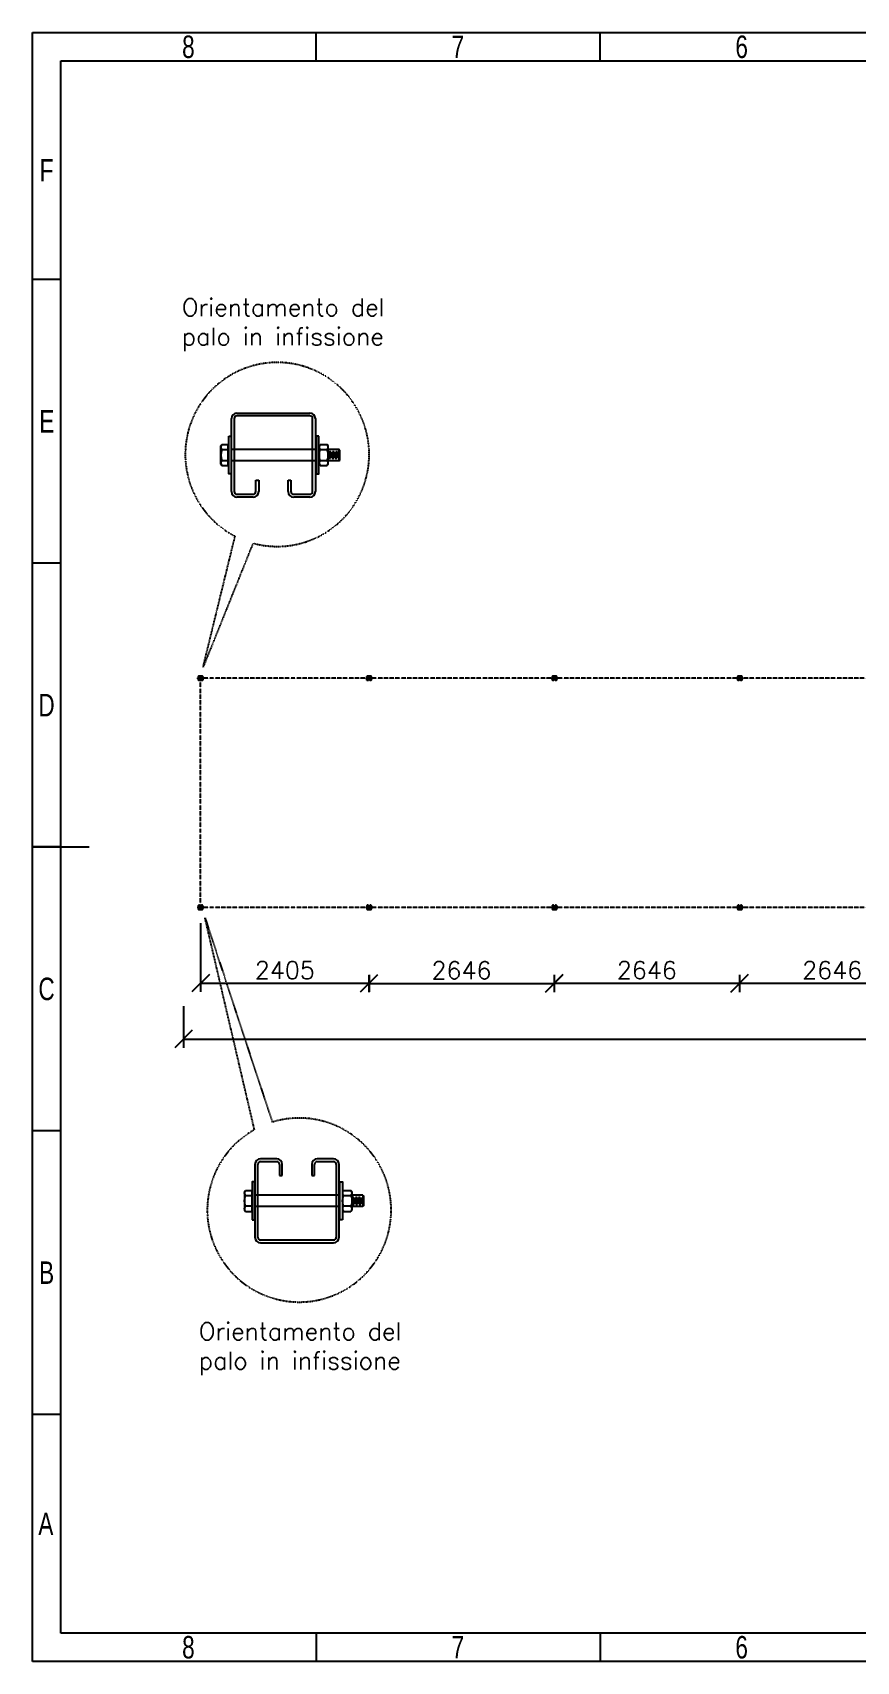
# Model space of a CAD drawing. Header units: millimetres. Extents: x -116399 to 112199, y -90759 to -31335.
# Drawn here: x -41198 to -29438, y -90759 to -67512 of the extents above; entities that cross this region are included whole.
import ezdxf

# ---------------------------------------------------------------- set-up
doc = ezdxf.new("R2010")
doc.units = ezdxf.units.MM
doc.linetypes.add('ACAD_ISO03W100', pattern=[30, 12, -18])
doc.styles.add('Annotative', font='simplex.shx', dxfattribs={"height": 2.5})
doc.styles.add('SLDTEXTSTYLE0', font='TXT', dxfattribs={"width": 0.75})
doc.dimstyles.new('Annotative', dxfattribs={"dimscale": 0, "dimtxt": 2.5, "dimasz": 2.5, "dimexe": 1.25, "dimexo": 2, "dimtad": 1, "dimtxsty": 'Annotative', "dimblk": 'OBLIQUE', "dimcen": 2.5, "dimazin": 3, "dimtfac": 1, "dimtmove": 0, "dimatfit": 3, "dimfxl": 1})

# ---------------------------------------------------------------- blocks, each defined once
blk = doc.blocks.new('A$C0d3c614e')
at = {"color": 1}
for p, q in [((-10.7, 6.6), (-10, 7.5)), ((-10.7, -6.6), (-10.7, 6.6)), ((-10, 7.5), (-5.5, 7.5)), ((-5.5, 3.8), (-10, 3.8)), ((-5.5, -7.5), (-5.5, 7.5)), ((-5.5, 6), (-5.2, 6)), ((-5.2, -6), (-5.2, 6)), ((57.3, 4), (-3.3, 4)), ((59.3, 6.6), (60, 7.5)), ((59.3, -6.6), (59.3, 6.6)), ((60, 7.5), (65.2, 7.5)), ((65.2, 3.8), (60, 3.8)), ((65.8, 6.6), (65.2, 7.5)), ((65.8, -6.6), (65.8, 6.6)), ((73.6, 4), (65.8, 4)), ((67.1, 3), (66.8, -3)), ((68.3, 2.3), (68, -2.3)), ((69.5, 3), (69.1, -3)), ((70.6, 2.3), (70.3, -2.3)), ((71.8, 3), (71.4, -3)), ((72.9, 2.3), (72.6, -2.3)), ((74.1, 3.5), (73.6, 4)), ((73.6, -4), (73.6, 4)), ((74.1, -3.5), (74.1, 3.5)), ((-10.7, -6.6), (-10, -7.5)), ((-10, -3.8), (-5.5, -3.8)), ((-10, -7.5), (-5.5, -7.5)), ((-5.5, -6), (-5.2, -6)), ((57.3, -4), (-3.3, -4)), ((59.3, -6.6), (60, -7.5)), ((60, -3.8), (65.2, -3.8)), ((60, -7.5), (65.2, -7.5)), ((65.8, -6.6), (65.2, -7.5)), ((73.6, -4), (65.8, -4)), ((73.6, -4), (74.1, -3.5))]:
    blk.add_line(p, q, dxfattribs=at)
for points in [[(-5.2, 13.5), (-3.3, 13.5), (-3.3, -13.5), (-5.2, -13.5)], [(59.2, 13.5), (57.3, 13.5), (57.3, -13.5), (59.2, -13.5)]]:
    blk.add_lwpolyline(points, close=True, dxfattribs=at)
for centre, radius, start, end in [((-7.8, 5.6), 2.93, 140.1295, 219.8705), ((0, 0), 10.7, 159.4427, 200.5573), ((62.3, 5.6), 2.93, 140.1295, 219.8705), ((70, 0), 10.7, 159.4427, 200.5573), ((62.9, 5.6), 2.93, 320.1295, 39.8705), ((55.2, 0), 10.7, 339.4427, 20.5573), ((-7.8, -5.6), 2.93, 140.1295, 219.8705), ((62.3, -5.6), 2.93, 140.1295, 219.8705), ((62.9, -5.6), 2.93, 320.1295, 39.8705)]:
    blk.add_arc(centre, radius, start, end, dxfattribs=at)
blk = doc.blocks.new('_Oblique')
at = {"color": 0, "linetype": 'ByBlock', "lineweight": -2}
blk.add_line((-0.5, -0.5), (0.5, 0.5), dxfattribs=at)
blk = doc.blocks.new('*D568')
at = {"color": 8, "lineweight": -2}
for p, q in [((-36398, -80964), (-36398, -81209)), ((-36398, -81084), (-33752, -81084)), ((-33752, -80964), (-33752, -81209))]:
    blk.add_line(p, q, dxfattribs=at)
at = {"layer": 'Defpoints', "color": 0}
for p in [(-36398, -80764), (-33752, -80764), (-33752, -81084)]:
    blk.add_point(p, dxfattribs=at)
at = {"color": 8, "lineweight": -2, "xscale": 250, "yscale": 250, "zscale": 250, "rotation": 180}
blk.add_blockref('_Oblique', (-36398, -81084), dxfattribs=at)
at = {"color": 8, "lineweight": -2, "xscale": 250, "yscale": 250, "zscale": 250}
blk.add_blockref('_Oblique', (-33752, -81084), dxfattribs=at)
at = {"insert": (-35075, -80896), "char_height": 250, "attachment_point": 5, "style": 'Annotative'}
blk.add_mtext('2646', dxfattribs=at)
blk = doc.blocks.new('*D569')
at = {"color": 8, "lineweight": -2}
for p, q in [((-33752, -80961), (-33752, -81206)), ((-33752, -81081), (-31106, -81081)), ((-31106, -80961), (-31106, -81206))]:
    blk.add_line(p, q, dxfattribs=at)
at = {"layer": 'Defpoints', "color": 0}
for p in [(-33752, -80761), (-31106, -80761), (-31106, -81081)]:
    blk.add_point(p, dxfattribs=at)
at = {"color": 8, "lineweight": -2, "xscale": 250, "yscale": 250, "zscale": 250, "rotation": 180}
blk.add_blockref('_Oblique', (-33752, -81081), dxfattribs=at)
at = {"color": 8, "lineweight": -2, "xscale": 250, "yscale": 250, "zscale": 250}
blk.add_blockref('_Oblique', (-31106, -81081), dxfattribs=at)
at = {"insert": (-32429, -80893), "char_height": 250, "attachment_point": 5, "style": 'Annotative'}
blk.add_mtext('2646', dxfattribs=at)
blk = doc.blocks.new('*D570')
at = {"color": 8, "lineweight": -2}
for p, q in [((-31106, -80961), (-31106, -81206)), ((-31106, -81081), (-28460, -81081)), ((-28460, -80961), (-28460, -81206))]:
    blk.add_line(p, q, dxfattribs=at)
at = {"layer": 'Defpoints', "color": 0}
for p in [(-31106, -80761), (-28460, -80761), (-28460, -81081)]:
    blk.add_point(p, dxfattribs=at)
at = {"color": 8, "lineweight": -2, "xscale": 250, "yscale": 250, "zscale": 250, "rotation": 180}
blk.add_blockref('_Oblique', (-31106, -81081), dxfattribs=at)
at = {"color": 8, "lineweight": -2, "xscale": 250, "yscale": 250, "zscale": 250}
blk.add_blockref('_Oblique', (-28460, -81081), dxfattribs=at)
at = {"insert": (-29783, -80893), "char_height": 250, "attachment_point": 5, "style": 'Annotative'}
blk.add_mtext('2646', dxfattribs=at)
blk = doc.blocks.new('*D577')
at = {"color": 8, "lineweight": -2}
for p, q in [((-39044, -81409), (-39044, -82002)), ((-15226, -81398), (-15226, -82002)), ((-39044, -81877), (-15226, -81877))]:
    blk.add_line(p, q, dxfattribs=at)
at = {"layer": 'Defpoints', "color": 0}
for p in [(-39044, -81209), (-15226, -81198), (-15226, -81877)]:
    blk.add_point(p, dxfattribs=at)
at = {"color": 8, "lineweight": -2, "xscale": 250, "yscale": 250, "zscale": 250, "rotation": 180}
blk.add_blockref('_Oblique', (-39044, -81877), dxfattribs=at)
at = {"color": 8, "lineweight": -2, "xscale": 250, "yscale": 250, "zscale": 250}
blk.add_blockref('_Oblique', (-15226, -81877), dxfattribs=at)
at = {"insert": (-27135, -81690), "char_height": 250, "attachment_point": 5, "style": 'Annotative'}
blk.add_mtext('23814', dxfattribs=at)
blk = doc.blocks.new('1_50 TERRANOVA oriz A3')
at = {"color": 7, "linetype": 'Continuous'}
for p, q in [((0, -14350), (0, 0)), ((0, 0), (20000, 0)), ((2500, -250), (2500, 0)), ((5000, -250), (5000, 0)), ((250, -14100), (250, -250)), ((250, -250), (19750, -250)), ((250, -2175), (0, -2175)), ((250, -4675), (0, -4675)), ((0, -7175), (500, -7175)), ((250, -7175), (0, -7175)), ((250, -9675), (0, -9675)), ((250, -12175), (0, -12175)), ((19750, -14100), (250, -14100)), ((2500, -14100), (2500, -14350)), ((5000, -14100), (5000, -14350)), ((20000, -14350), (0, -14350))]:
    blk.add_line(p, q, dxfattribs=at)
at = {"color": 7, "linetype": 'Continuous', "char_height": 198, "attachment_point": 2, "style": 'SLDTEXTSTYLE0'}
for s, insert in [('8', (1373, -26)), ('7', (3748, -26)), ('6', (6248, -26)), ('F', (123, -1114)), ('E', (125, -3326)), ('D', (123, -5826)), ('C', (123, -8326)), ('B', (124, -10826)), ('A', (117, -13039)), ('8', (1373, -14126)), ('7', (3748, -14126)), ('6', (6248, -14126))]:
    blk.add_mtext(s, dxfattribs=dict(at, insert=insert))

msp = doc.modelspace()

# ---------------------------------------------------------------- linework, layer by layer
at = {"color": 7, "linetype": 'Continuous', "lineweight": 25}
for p, q in [((-38280.158, -72942.072), (-37240.158, -72942.072)), ((-38280.158, -72942.072), (-37240.158, -72942.072)), ((-37240.158, -72982.072), (-38280.158, -72982.072)), ((-37240.158, -72982.072), (-38280.158, -72982.072)), ((-38360.158, -74062.072), (-38360.158, -73022.072)), ((-38360.158, -74062.072), (-38360.158, -73022.072)), ((-38320.158, -73022.072), (-38320.158, -74062.072)), ((-38320.158, -73022.072), (-38320.158, -74062.072)), ((-37200.158, -74062.072), (-37200.158, -73022.072)), ((-37200.158, -74062.072), (-37200.158, -73022.072)), ((-37160.158, -73022.072), (-37160.158, -74062.072)), ((-37160.158, -73022.072), (-37160.158, -74062.072)), ((-38010.158, -74062.072), (-38010.158, -73902.072)), ((-38010.158, -74062.072), (-38010.158, -73902.072)), ((-37970.158, -73902.072), (-37970.158, -74062.072)), ((-37970.158, -73902.072), (-37970.158, -74062.072)), ((-37550.158, -74062.072), (-37550.158, -73902.072)), ((-37550.158, -74062.072), (-37550.158, -73902.072)), ((-37510.158, -73902.072), (-37510.158, -74062.072)), ((-37510.158, -73902.072), (-37510.158, -74062.072)), ((-38280.158, -74102.072), (-38050.158, -74102.072)), ((-38280.158, -74102.072), (-38050.158, -74102.072)), ((-38050.158, -74142.072), (-38280.158, -74142.072)), ((-38050.158, -74142.072), (-38280.158, -74142.072)), ((-37470.158, -74102.072), (-37240.158, -74102.072)), ((-37470.158, -74102.072), (-37240.158, -74102.072)), ((-37240.158, -74142.072), (-37470.158, -74142.072)), ((-37240.158, -74142.072), (-37470.158, -74142.072)), ((-38828.981, -76753.795), (-38828.981, -76701.795)), ((-38828.981, -76753.795), (-38828.981, -76701.795)), ((-38826.981, -76701.795), (-38826.981, -76753.795)), ((-38826.981, -76701.795), (-38826.981, -76753.795)), ((-38824.981, -76697.795), (-38772.981, -76697.795)), ((-38824.981, -76697.795), (-38772.981, -76697.795)), ((-38772.981, -76699.795), (-38824.981, -76699.795)), ((-38772.981, -76699.795), (-38824.981, -76699.795)), ((-38770.981, -76753.795), (-38770.981, -76701.795)), ((-38770.981, -76753.795), (-38770.981, -76701.795)), ((-38768.981, -76701.795), (-38768.981, -76753.795)), ((-38768.981, -76701.795), (-38768.981, -76753.795)), ((-36423.981, -76753.795), (-36423.981, -76701.795)), ((-36423.981, -76753.795), (-36423.981, -76701.795)), ((-36421.981, -76701.795), (-36421.981, -76753.795)), ((-36421.981, -76701.795), (-36421.981, -76753.795)), ((-36419.981, -76697.795), (-36367.981, -76697.795)), ((-36419.981, -76697.795), (-36367.981, -76697.795)), ((-36367.981, -76699.795), (-36419.981, -76699.795)), ((-36367.981, -76699.795), (-36419.981, -76699.795)), ((-36365.981, -76753.795), (-36365.981, -76701.795)), ((-36365.981, -76753.795), (-36365.981, -76701.795)), ((-36363.981, -76701.795), (-36363.981, -76753.795)), ((-36363.981, -76701.795), (-36363.981, -76753.795)), ((-33777.981, -76753.795), (-33777.981, -76701.795)), ((-33777.981, -76753.795), (-33777.981, -76701.795)), ((-33775.981, -76701.795), (-33775.981, -76753.795)), ((-33775.981, -76701.795), (-33775.981, -76753.795)), ((-33773.981, -76697.795), (-33721.981, -76697.795)), ((-33773.981, -76697.795), (-33721.981, -76697.795)), ((-33721.981, -76699.795), (-33773.981, -76699.795)), ((-33721.981, -76699.795), (-33773.981, -76699.795)), ((-33719.981, -76753.795), (-33719.981, -76701.795)), ((-33719.981, -76753.795), (-33719.981, -76701.795)), ((-33717.981, -76701.795), (-33717.981, -76753.795)), ((-33717.981, -76701.795), (-33717.981, -76753.795)), ((-31131.981, -76753.795), (-31131.981, -76701.795)), ((-31131.981, -76753.795), (-31131.981, -76701.795)), ((-31129.981, -76701.795), (-31129.981, -76753.795)), ((-31129.981, -76701.795), (-31129.981, -76753.795)), ((-31127.981, -76697.795), (-31075.981, -76697.795)), ((-31127.981, -76697.795), (-31075.981, -76697.795)), ((-31075.981, -76699.795), (-31127.981, -76699.795)), ((-31075.981, -76699.795), (-31127.981, -76699.795)), ((-31073.981, -76753.795), (-31073.981, -76701.795)), ((-31073.981, -76753.795), (-31073.981, -76701.795)), ((-31071.981, -76701.795), (-31071.981, -76753.795)), ((-31071.981, -76701.795), (-31071.981, -76753.795)), ((-38824.981, -76755.795), (-38813.481, -76755.795)), ((-38824.981, -76755.795), (-38813.481, -76755.795)), ((-38813.481, -76757.795), (-38824.981, -76757.795)), ((-38813.481, -76757.795), (-38824.981, -76757.795)), ((-38811.481, -76753.795), (-38811.481, -76745.795)), ((-38811.481, -76753.795), (-38811.481, -76745.795)), ((-38809.481, -76745.795), (-38809.481, -76753.795)), ((-38809.481, -76745.795), (-38809.481, -76753.795)), ((-38788.481, -76753.795), (-38788.481, -76745.795)), ((-38788.481, -76753.795), (-38788.481, -76745.795)), ((-38786.481, -76745.795), (-38786.481, -76753.795)), ((-38786.481, -76745.795), (-38786.481, -76753.795)), ((-38784.481, -76755.795), (-38772.981, -76755.795)), ((-38784.481, -76755.795), (-38772.981, -76755.795)), ((-38772.981, -76757.795), (-38784.481, -76757.795)), ((-38772.981, -76757.795), (-38784.481, -76757.795)), ((-36419.981, -76755.795), (-36408.481, -76755.795)), ((-36419.981, -76755.795), (-36408.481, -76755.795)), ((-36408.481, -76757.795), (-36419.981, -76757.795)), ((-36408.481, -76757.795), (-36419.981, -76757.795)), ((-36406.481, -76753.795), (-36406.481, -76745.795)), ((-36406.481, -76753.795), (-36406.481, -76745.795)), ((-36404.481, -76745.795), (-36404.481, -76753.795)), ((-36404.481, -76745.795), (-36404.481, -76753.795)), ((-36383.481, -76753.795), (-36383.481, -76745.795)), ((-36383.481, -76753.795), (-36383.481, -76745.795)), ((-36381.481, -76745.795), (-36381.481, -76753.795)), ((-36381.481, -76745.795), (-36381.481, -76753.795)), ((-36379.481, -76755.795), (-36367.981, -76755.795)), ((-36379.481, -76755.795), (-36367.981, -76755.795)), ((-36367.981, -76757.795), (-36379.481, -76757.795)), ((-36367.981, -76757.795), (-36379.481, -76757.795)), ((-33773.981, -76755.795), (-33762.481, -76755.795)), ((-33773.981, -76755.795), (-33762.481, -76755.795)), ((-33762.481, -76757.795), (-33773.981, -76757.795)), ((-33762.481, -76757.795), (-33773.981, -76757.795)), ((-33760.481, -76753.795), (-33760.481, -76745.795)), ((-33760.481, -76753.795), (-33760.481, -76745.795)), ((-33758.481, -76745.795), (-33758.481, -76753.795)), ((-33758.481, -76745.795), (-33758.481, -76753.795)), ((-33737.481, -76753.795), (-33737.481, -76745.795)), ((-33737.481, -76753.795), (-33737.481, -76745.795)), ((-33735.481, -76745.795), (-33735.481, -76753.795)), ((-33735.481, -76745.795), (-33735.481, -76753.795)), ((-33733.481, -76755.795), (-33721.981, -76755.795)), ((-33733.481, -76755.795), (-33721.981, -76755.795)), ((-33721.981, -76757.795), (-33733.481, -76757.795)), ((-33721.981, -76757.795), (-33733.481, -76757.795)), ((-31127.981, -76755.795), (-31116.481, -76755.795)), ((-31127.981, -76755.795), (-31116.481, -76755.795)), ((-31116.481, -76757.795), (-31127.981, -76757.795)), ((-31116.481, -76757.795), (-31127.981, -76757.795)), ((-31114.481, -76753.795), (-31114.481, -76745.795)), ((-31114.481, -76753.795), (-31114.481, -76745.795)), ((-31112.481, -76745.795), (-31112.481, -76753.795)), ((-31112.481, -76745.795), (-31112.481, -76753.795)), ((-31091.481, -76753.795), (-31091.481, -76745.795)), ((-31091.481, -76753.795), (-31091.481, -76745.795)), ((-31089.481, -76745.795), (-31089.481, -76753.795)), ((-31089.481, -76745.795), (-31089.481, -76753.795)), ((-31087.481, -76755.795), (-31075.981, -76755.795)), ((-31087.481, -76755.795), (-31075.981, -76755.795)), ((-31075.981, -76757.795), (-31087.481, -76757.795)), ((-31075.981, -76757.795), (-31087.481, -76757.795)), ((-38813.481, -79967.795), (-38824.981, -79967.795)), ((-38813.481, -79967.795), (-38824.981, -79967.795)), ((-38772.981, -79967.795), (-38784.481, -79967.795)), ((-38772.981, -79967.795), (-38784.481, -79967.795)), ((-36408.481, -79967.795), (-36419.981, -79967.795)), ((-36408.481, -79967.795), (-36419.981, -79967.795)), ((-36367.981, -79967.795), (-36379.481, -79967.795)), ((-36367.981, -79967.795), (-36379.481, -79967.795)), ((-33762.481, -79967.795), (-33773.981, -79967.795)), ((-33762.481, -79967.795), (-33773.981, -79967.795)), ((-33721.981, -79967.795), (-33733.481, -79967.795)), ((-33721.981, -79967.795), (-33733.481, -79967.795)), ((-31116.481, -79967.795), (-31127.981, -79967.795)), ((-31116.481, -79967.795), (-31127.981, -79967.795)), ((-31075.981, -79967.795), (-31087.481, -79967.795)), ((-31075.981, -79967.795), (-31087.481, -79967.795)), ((-38828.981, -79971.795), (-38828.981, -80023.795)), ((-38828.981, -79971.795), (-38828.981, -80023.795)), ((-38826.981, -80023.795), (-38826.981, -79971.795)), ((-38826.981, -80023.795), (-38826.981, -79971.795)), ((-38824.981, -79969.795), (-38813.481, -79969.795)), ((-38824.981, -79969.795), (-38813.481, -79969.795)), ((-38772.981, -80025.795), (-38824.981, -80025.795)), ((-38772.981, -80025.795), (-38824.981, -80025.795)), ((-38824.981, -80027.795), (-38772.981, -80027.795)), ((-38824.981, -80027.795), (-38772.981, -80027.795)), ((-38811.481, -79971.795), (-38811.481, -79979.795)), ((-38811.481, -79971.795), (-38811.481, -79979.795)), ((-38809.481, -79979.795), (-38809.481, -79971.795)), ((-38809.481, -79979.795), (-38809.481, -79971.795)), ((-38788.481, -79971.795), (-38788.481, -79979.795)), ((-38788.481, -79971.795), (-38788.481, -79979.795)), ((-38786.481, -79979.795), (-38786.481, -79971.795)), ((-38786.481, -79979.795), (-38786.481, -79971.795)), ((-38784.481, -79969.795), (-38772.981, -79969.795)), ((-38784.481, -79969.795), (-38772.981, -79969.795)), ((-38770.981, -79971.795), (-38770.981, -80023.795)), ((-38770.981, -79971.795), (-38770.981, -80023.795)), ((-38768.981, -80023.795), (-38768.981, -79971.795)), ((-38768.981, -80023.795), (-38768.981, -79971.795)), ((-36423.981, -79971.795), (-36423.981, -80023.795)), ((-36423.981, -79971.795), (-36423.981, -80023.795)), ((-36421.981, -80023.795), (-36421.981, -79971.795)), ((-36421.981, -80023.795), (-36421.981, -79971.795)), ((-36419.981, -79969.795), (-36408.481, -79969.795)), ((-36419.981, -79969.795), (-36408.481, -79969.795)), ((-36367.981, -80025.795), (-36419.981, -80025.795)), ((-36367.981, -80025.795), (-36419.981, -80025.795)), ((-36419.981, -80027.795), (-36367.981, -80027.795)), ((-36419.981, -80027.795), (-36367.981, -80027.795)), ((-36406.481, -79971.795), (-36406.481, -79979.795)), ((-36406.481, -79971.795), (-36406.481, -79979.795)), ((-36404.481, -79979.795), (-36404.481, -79971.795)), ((-36404.481, -79979.795), (-36404.481, -79971.795)), ((-36383.481, -79971.795), (-36383.481, -79979.795)), ((-36383.481, -79971.795), (-36383.481, -79979.795)), ((-36381.481, -79979.795), (-36381.481, -79971.795)), ((-36381.481, -79979.795), (-36381.481, -79971.795)), ((-36379.481, -79969.795), (-36367.981, -79969.795)), ((-36379.481, -79969.795), (-36367.981, -79969.795)), ((-36365.981, -79971.795), (-36365.981, -80023.795)), ((-36365.981, -79971.795), (-36365.981, -80023.795)), ((-36363.981, -80023.795), (-36363.981, -79971.795)), ((-36363.981, -80023.795), (-36363.981, -79971.795)), ((-33777.981, -79971.795), (-33777.981, -80023.795)), ((-33777.981, -79971.795), (-33777.981, -80023.795)), ((-33775.981, -80023.795), (-33775.981, -79971.795)), ((-33775.981, -80023.795), (-33775.981, -79971.795)), ((-33773.981, -79969.795), (-33762.481, -79969.795)), ((-33773.981, -79969.795), (-33762.481, -79969.795)), ((-33721.981, -80025.795), (-33773.981, -80025.795)), ((-33721.981, -80025.795), (-33773.981, -80025.795)), ((-33773.981, -80027.795), (-33721.981, -80027.795)), ((-33773.981, -80027.795), (-33721.981, -80027.795)), ((-33760.481, -79971.795), (-33760.481, -79979.795)), ((-33760.481, -79971.795), (-33760.481, -79979.795)), ((-33758.481, -79979.795), (-33758.481, -79971.795)), ((-33758.481, -79979.795), (-33758.481, -79971.795)), ((-33737.481, -79971.795), (-33737.481, -79979.795)), ((-33737.481, -79971.795), (-33737.481, -79979.795)), ((-33735.481, -79979.795), (-33735.481, -79971.795)), ((-33735.481, -79979.795), (-33735.481, -79971.795)), ((-33733.481, -79969.795), (-33721.981, -79969.795)), ((-33733.481, -79969.795), (-33721.981, -79969.795)), ((-33719.981, -79971.795), (-33719.981, -80023.795)), ((-33719.981, -79971.795), (-33719.981, -80023.795)), ((-33717.981, -80023.795), (-33717.981, -79971.795)), ((-33717.981, -80023.795), (-33717.981, -79971.795)), ((-31131.981, -79971.795), (-31131.981, -80023.795)), ((-31131.981, -79971.795), (-31131.981, -80023.795)), ((-31129.981, -80023.795), (-31129.981, -79971.795)), ((-31129.981, -80023.795), (-31129.981, -79971.795)), ((-31127.981, -79969.795), (-31116.481, -79969.795)), ((-31127.981, -79969.795), (-31116.481, -79969.795)), ((-31075.981, -80025.795), (-31127.981, -80025.795)), ((-31075.981, -80025.795), (-31127.981, -80025.795)), ((-31127.981, -80027.795), (-31075.981, -80027.795)), ((-31127.981, -80027.795), (-31075.981, -80027.795)), ((-31114.481, -79971.795), (-31114.481, -79979.795)), ((-31114.481, -79971.795), (-31114.481, -79979.795)), ((-31112.481, -79979.795), (-31112.481, -79971.795)), ((-31112.481, -79979.795), (-31112.481, -79971.795)), ((-31091.481, -79971.795), (-31091.481, -79979.795)), ((-31091.481, -79971.795), (-31091.481, -79979.795)), ((-31089.481, -79979.795), (-31089.481, -79971.795)), ((-31089.481, -79979.795), (-31089.481, -79971.795)), ((-31087.481, -79969.795), (-31075.981, -79969.795)), ((-31087.481, -79969.795), (-31075.981, -79969.795)), ((-31073.981, -79971.795), (-31073.981, -80023.795)), ((-31073.981, -79971.795), (-31073.981, -80023.795)), ((-31071.981, -80023.795), (-31071.981, -79971.795)), ((-31071.981, -80023.795), (-31071.981, -79971.795)), ((-38022.954, -83665.899), (-38022.954, -84705.899)), ((-38022.954, -83665.899), (-38022.954, -84705.899)), ((-37982.954, -84705.899), (-37982.954, -83665.899)), ((-37982.954, -84705.899), (-37982.954, -83665.899)), ((-37712.954, -83585.899), (-37942.954, -83585.899)), ((-37712.954, -83585.899), (-37942.954, -83585.899)), ((-37942.954, -83625.899), (-37712.954, -83625.899)), ((-37942.954, -83625.899), (-37712.954, -83625.899)), ((-37672.954, -83665.899), (-37672.954, -83825.899)), ((-37672.954, -83665.899), (-37672.954, -83825.899)), ((-37632.954, -83825.899), (-37632.954, -83665.899)), ((-37632.954, -83825.899), (-37632.954, -83665.899)), ((-37212.954, -83665.899), (-37212.954, -83825.899)), ((-37212.954, -83665.899), (-37212.954, -83825.899)), ((-37172.954, -83825.899), (-37172.954, -83665.899)), ((-37172.954, -83825.899), (-37172.954, -83665.899)), ((-36902.954, -83585.899), (-37132.954, -83585.899)), ((-36902.954, -83585.899), (-37132.954, -83585.899)), ((-37132.954, -83625.899), (-36902.954, -83625.899)), ((-37132.954, -83625.899), (-36902.954, -83625.899)), ((-36862.954, -83665.899), (-36862.954, -84705.899)), ((-36862.954, -83665.899), (-36862.954, -84705.899)), ((-36822.954, -84705.899), (-36822.954, -83665.899)), ((-36822.954, -84705.899), (-36822.954, -83665.899)), ((-36902.954, -84745.899), (-37942.954, -84745.899)), ((-36902.954, -84745.899), (-37942.954, -84745.899)), ((-37942.954, -84785.899), (-36902.954, -84785.899)), ((-37942.954, -84785.899), (-36902.954, -84785.899))]:
    msp.add_line(p, q, dxfattribs=at)
for p, q in [((-38010.158, -73902.072), (-37970.158, -73902.072)), ((-37550.158, -73902.072), (-37510.158, -73902.072)), ((-38811.481, -76745.795), (-38809.481, -76745.795)), ((-38788.481, -76745.795), (-38786.481, -76745.795)), ((-36406.481, -76745.795), (-36404.481, -76745.795)), ((-36383.481, -76745.795), (-36381.481, -76745.795)), ((-33760.481, -76745.795), (-33758.481, -76745.795)), ((-33737.481, -76745.795), (-33735.481, -76745.795)), ((-31114.481, -76745.795), (-31112.481, -76745.795)), ((-31091.481, -76745.795), (-31089.481, -76745.795)), ((-38811.481, -79979.795), (-38809.481, -79979.795)), ((-38788.481, -79979.795), (-38786.481, -79979.795)), ((-36406.481, -79979.795), (-36404.481, -79979.795)), ((-36383.481, -79979.795), (-36381.481, -79979.795)), ((-33760.481, -79979.795), (-33758.481, -79979.795)), ((-33737.481, -79979.795), (-33735.481, -79979.795)), ((-31114.481, -79979.795), (-31112.481, -79979.795)), ((-31091.481, -79979.795), (-31089.481, -79979.795)), ((-37672.954, -83825.899), (-37632.954, -83825.899)), ((-37212.954, -83825.899), (-37172.954, -83825.899))]:
    msp.add_line(p, q)
at = {"color": 8, "linetype": 'ACAD_ISO03W100', "ltscale": 0.1}
for p, q in [((-38763.789, -76570.588), (-38306.617, -74699.756)), ((-38050.631, -74799.309), (-38763.789, -76570.588)), ((-38030.257, -83170.45), (-38736.919, -80145.171)), ((-38736.919, -80145.171), (-37777.656, -83062.597))]:
    msp.add_line(p, q, dxfattribs=at)
at = {"color": 8, "linetype": 'ACAD_ISO03W100', "ltscale": 0.3}
for p, q in [((-15225.981, -76727.795), (-38798.981, -76727.795)), ((-38798.981, -79997.795), (-38798.981, -76727.795)), ((-15225.981, -79997.795), (-38798.981, -79997.795))]:
    msp.add_line(p, q, dxfattribs=at)
at = {"color": 1}
for p, q in [((-38798.981, -80223.15), (-38798.981, -81204.956)), ((-38798.981, -81079.956), (-36393.981, -81079.956))]:
    msp.add_line(p, q, dxfattribs=at)
at = {"color": 8}
msp.add_line((-36393.981, -80960.457), (-36393.981, -81204.956), dxfattribs=at)
at = {"color": 8, "linetype": 'ACAD_ISO03W100', "ltscale": 0.1}
for centre, start, end in [((-37705.506, -73532.984), 254.7548421, 242.742871), ((-37391.395, -84316.986), 119.1269907, 107.1150196)]:
    msp.add_arc(centre, 1312.513, start, end, dxfattribs=at)
at = {"color": 7, "linetype": 'Continuous', "lineweight": 25}
for centre, radius, start, end in [((-38280.158, -73022.072), 80, 90, 180), ((-38280.158, -73022.072), 80, 90, 180), ((-38280.158, -73022.072), 40, 90, 180), ((-38280.158, -73022.072), 40, 90, 180), ((-37240.158, -73022.072), 80, 0, 90), ((-37240.158, -73022.072), 80, 0, 90), ((-37240.158, -73022.072), 40, 0, 90), ((-37240.158, -73022.072), 40, 0, 90), ((-38280.158, -74062.072), 80, 180, 270), ((-38280.158, -74062.072), 80, 180, 270), ((-38280.158, -74062.072), 40, 180, 270), ((-38280.158, -74062.072), 40, 180, 270), ((-38050.158, -74062.072), 80, 270, 0), ((-38050.158, -74062.072), 40, 270, 0), ((-38050.158, -74062.072), 40, 270, 0), ((-38050.158, -74062.072), 80, 270, 0), ((-37470.158, -74062.072), 80, 180, 270), ((-37470.158, -74062.072), 80, 180, 270), ((-37470.158, -74062.072), 40, 180, 270), ((-37470.158, -74062.072), 40, 180, 270), ((-37240.158, -74062.072), 40, 270, 0), ((-37240.158, -74062.072), 80, 270, 0), ((-37240.158, -74062.072), 40, 270, 0), ((-37240.158, -74062.072), 80, 270, 0), ((-38824.981, -76701.795), 4, 90, 180), ((-38824.981, -76701.795), 4, 90, 180), ((-38824.981, -76701.795), 2, 90, 180), ((-38824.981, -76701.795), 2, 90, 180), ((-38772.981, -76701.795), 4, 0, 90), ((-38772.981, -76701.795), 4, 0, 90), ((-38772.981, -76701.795), 2, 0, 90), ((-38772.981, -76701.795), 2, 0, 90), ((-36419.981, -76701.795), 4, 90, 180), ((-36419.981, -76701.795), 4, 90, 180), ((-36419.981, -76701.795), 2, 90, 180), ((-36419.981, -76701.795), 2, 90, 180), ((-36367.981, -76701.795), 4, 0, 90), ((-36367.981, -76701.795), 4, 0, 90), ((-36367.981, -76701.795), 2, 0, 90), ((-36367.981, -76701.795), 2, 0, 90), ((-33773.981, -76701.795), 4, 90, 180), ((-33773.981, -76701.795), 4, 90, 180), ((-33773.981, -76701.795), 2, 90, 180), ((-33773.981, -76701.795), 2, 90, 180), ((-33721.981, -76701.795), 4, 0, 90), ((-33721.981, -76701.795), 4, 0, 90), ((-33721.981, -76701.795), 2, 0, 90), ((-33721.981, -76701.795), 2, 0, 90), ((-31127.981, -76701.795), 4, 90, 180), ((-31127.981, -76701.795), 4, 90, 180), ((-31127.981, -76701.795), 2, 90, 180), ((-31127.981, -76701.795), 2, 90, 180), ((-31075.981, -76701.795), 4, 0, 90), ((-31075.981, -76701.795), 4, 0, 90), ((-31075.981, -76701.795), 2, 0, 90), ((-31075.981, -76701.795), 2, 0, 90), ((-38824.981, -76753.795), 4, 180, 270), ((-38824.981, -76753.795), 4, 180, 270), ((-38824.981, -76753.795), 2, 180, 270), ((-38824.981, -76753.795), 2, 180, 270), ((-38813.481, -76753.795), 4, 270, 0), ((-38813.481, -76753.795), 2, 270, 0), ((-38813.481, -76753.795), 2, 270, 0), ((-38813.481, -76753.795), 4, 270, 0), ((-38784.481, -76753.795), 4, 180, 270), ((-38784.481, -76753.795), 4, 180, 270), ((-38784.481, -76753.795), 2, 180, 270), ((-38784.481, -76753.795), 2, 180, 270), ((-38772.981, -76753.795), 2, 270, 0), ((-38772.981, -76753.795), 4, 270, 0), ((-38772.981, -76753.795), 2, 270, 0), ((-38772.981, -76753.795), 4, 270, 0), ((-36419.981, -76753.795), 4, 180, 270), ((-36419.981, -76753.795), 4, 180, 270), ((-36419.981, -76753.795), 2, 180, 270), ((-36419.981, -76753.795), 2, 180, 270), ((-36408.481, -76753.795), 4, 270, 0), ((-36408.481, -76753.795), 2, 270, 0), ((-36408.481, -76753.795), 2, 270, 0), ((-36408.481, -76753.795), 4, 270, 0), ((-36379.481, -76753.795), 4, 180, 270), ((-36379.481, -76753.795), 4, 180, 270), ((-36379.481, -76753.795), 2, 180, 270), ((-36379.481, -76753.795), 2, 180, 270), ((-36367.981, -76753.795), 2, 270, 0), ((-36367.981, -76753.795), 4, 270, 0), ((-36367.981, -76753.795), 2, 270, 0), ((-36367.981, -76753.795), 4, 270, 0), ((-33773.981, -76753.795), 4, 180, 270), ((-33773.981, -76753.795), 4, 180, 270), ((-33773.981, -76753.795), 2, 180, 270), ((-33773.981, -76753.795), 2, 180, 270), ((-33762.481, -76753.795), 4, 270, 0), ((-33762.481, -76753.795), 2, 270, 0), ((-33762.481, -76753.795), 2, 270, 0), ((-33762.481, -76753.795), 4, 270, 0), ((-33733.481, -76753.795), 4, 180, 270), ((-33733.481, -76753.795), 4, 180, 270), ((-33733.481, -76753.795), 2, 180, 270), ((-33733.481, -76753.795), 2, 180, 270), ((-33721.981, -76753.795), 2, 270, 0), ((-33721.981, -76753.795), 4, 270, 0), ((-33721.981, -76753.795), 2, 270, 0), ((-33721.981, -76753.795), 4, 270, 0), ((-31127.981, -76753.795), 4, 180, 270), ((-31127.981, -76753.795), 4, 180, 270), ((-31127.981, -76753.795), 2, 180, 270), ((-31127.981, -76753.795), 2, 180, 270), ((-31116.481, -76753.795), 4, 270, 0), ((-31116.481, -76753.795), 2, 270, 0), ((-31116.481, -76753.795), 2, 270, 0), ((-31116.481, -76753.795), 4, 270, 0), ((-31087.481, -76753.795), 4, 180, 270), ((-31087.481, -76753.795), 4, 180, 270), ((-31087.481, -76753.795), 2, 180, 270), ((-31087.481, -76753.795), 2, 180, 270), ((-31075.981, -76753.795), 2, 270, 0), ((-31075.981, -76753.795), 4, 270, 0), ((-31075.981, -76753.795), 2, 270, 0), ((-31075.981, -76753.795), 4, 270, 0), ((-38824.981, -79971.795), 4, 90, 180), ((-38824.981, -79971.795), 4, 90, 180), ((-38813.481, -79971.795), 4, 0, 90), ((-38813.481, -79971.795), 4, 0, 90), ((-38784.481, -79971.795), 4, 90, 180), ((-38784.481, -79971.795), 4, 90, 180), ((-38772.981, -79971.795), 4, 0, 90), ((-38772.981, -79971.795), 4, 0, 90), ((-36419.981, -79971.795), 4, 90, 180), ((-36419.981, -79971.795), 4, 90, 180), ((-36408.481, -79971.795), 4, 0, 90), ((-36408.481, -79971.795), 4, 0, 90), ((-36379.481, -79971.795), 4, 90, 180), ((-36379.481, -79971.795), 4, 90, 180), ((-36367.981, -79971.795), 4, 0, 90), ((-36367.981, -79971.795), 4, 0, 90), ((-33773.981, -79971.795), 4, 90, 180), ((-33773.981, -79971.795), 4, 90, 180), ((-33762.481, -79971.795), 4, 0, 90), ((-33762.481, -79971.795), 4, 0, 90), ((-33733.481, -79971.795), 4, 90, 180), ((-33733.481, -79971.795), 4, 90, 180), ((-33721.981, -79971.795), 4, 0, 90), ((-33721.981, -79971.795), 4, 0, 90), ((-31127.981, -79971.795), 4, 90, 180), ((-31127.981, -79971.795), 4, 90, 180), ((-31116.481, -79971.795), 4, 0, 90), ((-31116.481, -79971.795), 4, 0, 90), ((-31087.481, -79971.795), 4, 90, 180), ((-31087.481, -79971.795), 4, 90, 180), ((-31075.981, -79971.795), 4, 0, 90), ((-31075.981, -79971.795), 4, 0, 90), ((-38824.981, -80023.795), 4, 180, 270), ((-38824.981, -80023.795), 4, 180, 270), ((-38824.981, -79971.795), 2, 90, 180), ((-38824.981, -79971.795), 2, 90, 180), ((-38824.981, -80023.795), 2, 180, 270), ((-38824.981, -80023.795), 2, 180, 270), ((-38813.481, -79971.795), 2, 0, 90), ((-38813.481, -79971.795), 2, 0, 90), ((-38784.481, -79971.795), 2, 90, 180), ((-38784.481, -79971.795), 2, 90, 180), ((-38772.981, -79971.795), 2, 0, 90), ((-38772.981, -79971.795), 2, 0, 90), ((-38772.981, -80023.795), 2, 270, 0), ((-38772.981, -80023.795), 4, 270, 0), ((-38772.981, -80023.795), 2, 270, 0), ((-38772.981, -80023.795), 4, 270, 0), ((-36419.981, -80023.795), 4, 180, 270), ((-36419.981, -80023.795), 4, 180, 270), ((-36419.981, -79971.795), 2, 90, 180), ((-36419.981, -79971.795), 2, 90, 180), ((-36419.981, -80023.795), 2, 180, 270), ((-36419.981, -80023.795), 2, 180, 270), ((-36408.481, -79971.795), 2, 0, 90), ((-36408.481, -79971.795), 2, 0, 90), ((-36379.481, -79971.795), 2, 90, 180), ((-36379.481, -79971.795), 2, 90, 180), ((-36367.981, -79971.795), 2, 0, 90), ((-36367.981, -79971.795), 2, 0, 90), ((-36367.981, -80023.795), 2, 270, 0), ((-36367.981, -80023.795), 4, 270, 0), ((-36367.981, -80023.795), 2, 270, 0), ((-36367.981, -80023.795), 4, 270, 0), ((-33773.981, -80023.795), 4, 180, 270), ((-33773.981, -80023.795), 4, 180, 270), ((-33773.981, -79971.795), 2, 90, 180), ((-33773.981, -79971.795), 2, 90, 180), ((-33773.981, -80023.795), 2, 180, 270), ((-33773.981, -80023.795), 2, 180, 270), ((-33762.481, -79971.795), 2, 0, 90), ((-33762.481, -79971.795), 2, 0, 90), ((-33733.481, -79971.795), 2, 90, 180), ((-33733.481, -79971.795), 2, 90, 180), ((-33721.981, -79971.795), 2, 0, 90), ((-33721.981, -79971.795), 2, 0, 90), ((-33721.981, -80023.795), 2, 270, 0), ((-33721.981, -80023.795), 4, 270, 0), ((-33721.981, -80023.795), 2, 270, 0), ((-33721.981, -80023.795), 4, 270, 0), ((-31127.981, -80023.795), 4, 180, 270), ((-31127.981, -80023.795), 4, 180, 270), ((-31127.981, -79971.795), 2, 90, 180), ((-31127.981, -79971.795), 2, 90, 180), ((-31127.981, -80023.795), 2, 180, 270), ((-31127.981, -80023.795), 2, 180, 270), ((-31116.481, -79971.795), 2, 0, 90), ((-31116.481, -79971.795), 2, 0, 90), ((-31087.481, -79971.795), 2, 90, 180), ((-31087.481, -79971.795), 2, 90, 180), ((-31075.981, -79971.795), 2, 0, 90), ((-31075.981, -79971.795), 2, 0, 90), ((-31075.981, -80023.795), 2, 270, 0), ((-31075.981, -80023.795), 4, 270, 0), ((-31075.981, -80023.795), 2, 270, 0), ((-31075.981, -80023.795), 4, 270, 0), ((-37942.954, -83665.899), 80, 90, 180), ((-37942.954, -83665.899), 80, 90, 180), ((-37942.954, -83665.899), 40, 90, 180), ((-37942.954, -83665.899), 40, 90, 180), ((-37712.954, -83665.899), 80, 0, 90), ((-37712.954, -83665.899), 80, 0, 90), ((-37712.954, -83665.899), 40, 0, 90), ((-37712.954, -83665.899), 40, 0, 90), ((-37132.954, -83665.899), 80, 90, 180), ((-37132.954, -83665.899), 80, 90, 180), ((-37132.954, -83665.899), 40, 90, 180), ((-37132.954, -83665.899), 40, 90, 180), ((-36902.954, -83665.899), 80, 0, 90), ((-36902.954, -83665.899), 80, 0, 90), ((-36902.954, -83665.899), 40, 0, 90), ((-36902.954, -83665.899), 40, 0, 90), ((-37942.954, -84705.899), 80, 180, 270), ((-37942.954, -84705.899), 80, 180, 270), ((-37942.954, -84705.899), 40, 180, 270), ((-37942.954, -84705.899), 40, 180, 270), ((-36902.954, -84705.899), 40, 270, 0), ((-36902.954, -84705.899), 80, 270, 0), ((-36902.954, -84705.899), 40, 270, 0), ((-36902.954, -84705.899), 80, 270, 0)]:
    msp.add_arc(centre, radius, start, end, dxfattribs=at)

# ---------------------------------------------------------------- block references
for name, p, xscale, yscale, zscale in [('1_50 TERRANOVA oriz A3', (-41197.802, -67512.106), 1.62, 1.62, 1.62), ('A$C0d3c614e', (-38294.56, -73542.072), 20, 20, 20)]:
    msp.add_blockref(name, p, dxfattribs=dict(xscale=xscale, yscale=yscale, zscale=zscale))
for p in [(-38825.701, -76727.795), (-36420.701, -76727.795), (-33774.701, -76727.795), (-31128.701, -76727.795)]:
    msp.add_blockref('A$C0d3c614e', p)
at = {"xscale": -1, "rotation": 180}
for p in [(-38825.701, -79997.795), (-36420.701, -79997.795), (-33774.701, -79997.795), (-31128.701, -79997.795)]:
    msp.add_blockref('A$C0d3c614e', p, dxfattribs=at)
at = {"color": 1, "xscale": 250, "yscale": 250, "zscale": 250, "rotation": 180}
msp.add_blockref('_Oblique', (-38798.981, -81079.956), dxfattribs=at)
at = {"color": 8, "xscale": 250, "yscale": 250, "zscale": 250}
msp.add_blockref('_Oblique', (-36393.981, -81079.956), dxfattribs=at)
at = {"xscale": -20, "yscale": 20, "zscale": 20, "rotation": 180}
msp.add_blockref('A$C0d3c614e', (-37957.356, -84185.899), dxfattribs=at)

# ---------------------------------------------------------------- texts
at = {"char_height": 250, "width": 8985.73309, "attachment_point": 1, "style": 'Annotative'}
for insert in [(-39065.618, -71307.393), (-38824.04, -85923.744)]:
    msp.add_mtext('Orientamento del\\Ppalo in infissione', dxfattribs=dict(at, insert=insert))
at = {"color": 1, "insert": (-37596.481, -80892.456), "char_height": 250, "attachment_point": 5, "style": 'Annotative'}
msp.add_mtext('2405', dxfattribs=at)

# ---------------------------------------------------------------- dimensions: what is measured, and where the dimension line sits
for base, p1, p2, picture, middle in [((-33751.731, -81083.706), (-36397.731, -80764.207), (-33751.731, -80764.207), '*D568', (-35074.731, -80896.206)), ((-31105.731, -81080.955), (-33751.731, -80761.456), (-31105.731, -80761.456), '*D569', (-32428.731, -80893.455)), ((-28459.731, -81080.955), (-31105.731, -80761.456), (-28459.731, -80761.456), '*D570', (-29782.731, -80893.455))]:
    dim = msp.add_linear_dim(base=base, p1=p1, p2=p2, dimstyle='Annotative', override={"dimscale": 0, "dimtix": 0, "dimtofl": 1, "dimtmove": 0, "dimatfit": 3})
    dim.commit()
    dim.dimension.update_dxf_attribs({"geometry": picture, "text_midpoint": middle})
dim = msp.add_linear_dim(base=(-15225.981, -81877.112), p1=(-39043.731, -81208.706), p2=(-15225.981, -81198.455), text='23814', dimstyle='Annotative', override={"dimscale": 0, "dimtix": 0, "dimtofl": 1, "dimtmove": 0, "dimatfit": 3})
dim.commit()
dim.dimension.update_dxf_attribs({"geometry": '*D577', "text_midpoint": (-27134.856, -81689.612)})

doc.saveas('drawing.dxf')
